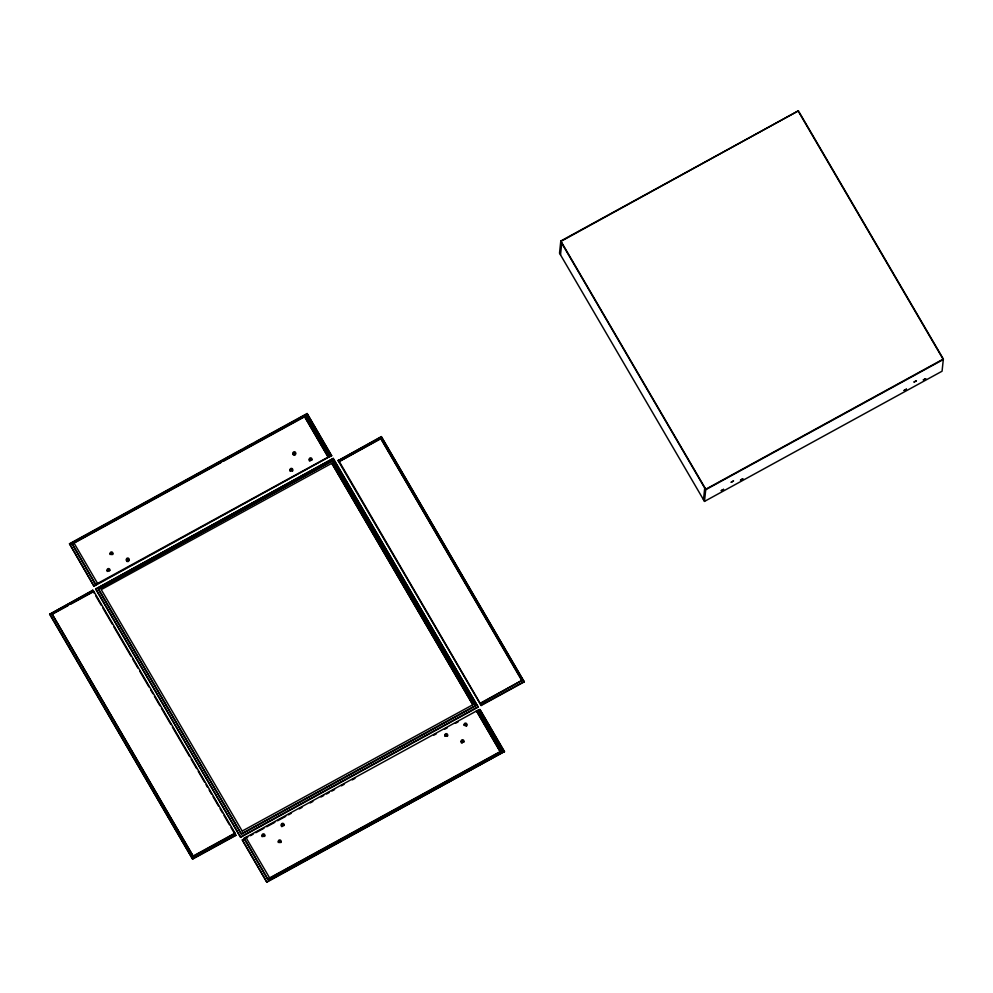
<?xml version="1.0" encoding="UTF-8"?>
<svg xmlns="http://www.w3.org/2000/svg" width="993" height="993" viewBox="0 0 993 993"><rect width="100%" height="100%" fill="white"/><g stroke="black" fill="none" stroke-linecap="round" stroke-linejoin="round"><path stroke-width="1.49" d="M234.944 833.599L193.3 856.413L52.033 613.959L93.665 591.145L234.993 833.127L235.726 835.498L192.63 859.106L49.65 614.282L92.796 590.202L93.615 591.617L70.788 604.129M69.498 543.73L94 586.23L331.625 455.564L307.085 413.535L69.498 543.73L94 586.23M94.05 585.758L95.787 584.803L72.117 543.792L304.466 416.39L306.204 415.521L329.887 456.532L331.625 455.564M94.31 593.342L92.796 590.202M95.787 584.803L72.117 543.792M95.651 589.072L333.288 458.406L478.204 707.115L240.629 837.31L95.651 589.072L333.288 458.406M97.575 583.45L73.867 542.761M98.444 589.346L332.581 460.678L475.523 705.899L241.423 834.17L98.444 589.346L332.581 460.678M192.63 859.106L49.7 613.811M193.3 856.413L52.033 613.959M240.629 837.31L95.7 588.601M241.423 834.17L98.481 588.948M242.218 831.116L101.236 589.619L331.836 463.259L472.817 704.757L242.23 831.042M244.079 838.713L242.28 840.152L266.832 882.181L504.469 751.515L479.917 709.486L478.167 710.442L501.887 751.056L267.8 879.326L244.117 838.315L478.216 710.045L501.887 751.056M245.867 837.36L269.599 877.899M329.887 456.532L306.204 415.521M331.575 456.048L307.085 413.535M266.832 882.181L242.329 839.668M267.8 879.326L244.117 838.315M331.823 463.334L472.817 704.757M338.141 460.69L381.287 436.61L524.217 681.906L481.121 705.514L338.141 460.69L379.885 437.826M481.121 705.514L480.339 703.627L522.033 680.342L380.704 438.347L339.023 461.646L338.191 460.218M521.983 680.813L380.704 438.347M381.287 436.61L524.217 681.906M480.339 703.627L339.072 461.174M504.419 751.986L479.917 709.486M560.797 241.014L559.518 253.165L704.484 501.403L942.072 371.208L943.35 359.044L798.384 110.819L560.797 241.014L705.762 489.239L704.484 501.403M560.511 254.878L561.74 243.186M703.491 499.702L704.72 488.01M798.384 110.819L560.747 241.485L705.713 489.71L943.3 359.528L799.104 112.631M70.801 543.456L241.87 449.717M244.576 448.228L252.731 443.772M255.437 442.282L307.036 414.007M72.067 544.189L220.918 462.626M223.624 461.149L306.167 415.918M95.837 584.405L329.924 456.135M49.65 614.282L92.746 590.674M51.984 614.431L68.107 605.606M340.363 460.901L380.654 438.832M705.762 489.239L943.35 359.044M193.35 855.941L234.993 833.127M192.679 858.635L235.775 835.026M241.46 833.772L475.56 705.502M480.389 703.156L522.033 680.342M240.678 836.838L478.254 706.644M481.171 705.042L524.267 681.434M243.645 839.408L247.716 837.173M250.422 835.684L253.141 834.194M255.859 832.705L264.001 828.249M266.72 826.759L274.862 822.291M277.581 820.801L285.723 816.345M288.442 814.856L291.16 813.366M299.303 808.898L302.021 807.408M310.164 802.952L312.882 801.463M321.024 796.994L323.743 795.505M326.461 794.028L329.167 792.538M331.885 791.049L334.604 789.559M341.393 785.835L344.099 784.346M352.254 779.89L354.96 778.4M433.705 735.254L436.423 733.765M444.566 729.296L447.284 727.807M455.427 723.351L458.145 721.861M477.149 711.447L479.867 709.958M267.837 878.942L501.937 750.658M266.881 881.71L504.469 751.515M333.238 458.878L478.204 707.115M332.543 461.075L475.523 705.899M95.862 596.023L101.336 605.382M102.9 608.064L112.271 624.113M113.835 626.794L131.026 656.224M132.59 658.905L138.052 668.264M139.616 670.945L149 686.995M150.564 689.676L152.897 693.685M154.461 696.366L159.935 705.725M161.499 708.406L170.87 724.456M172.434 727.124L189.626 756.567M191.19 759.235L196.651 768.607M198.215 771.276L204.471 781.975M206.035 784.656L207.599 787.337M209.151 790.006L211.497 794.028M213.061 796.696L218.534 806.068M220.098 808.736L222.444 812.746M223.996 815.427L229.47 824.786M231.034 827.467L235.726 835.498M278.301 842.511A1.341 1.303 6 0 1 279.616 840.885A1.341 1.303 6 0 1 280.895 842.548M281.9 826.685A1.341 1.303 6 0 1 281.416 826.201M281.23 825.555A1.341 1.303 6 0 1 282.583 824.264A1.341 1.303 6 0 1 283.911 825.58M262.189 836.739A1.341 1.303 6 0 1 263.195 834.803A1.341 1.303 6 0 1 264.647 836.441M462.093 743.248A1.341 1.303 6 0 1 461.162 741.647A1.341 1.303 6 0 1 462.8 740.741A1.341 1.303 6 0 1 463.743 742.342M464.079 725.349A1.341 1.303 6 0 1 465.94 724.17A1.341 1.303 6 0 1 466.362 726.305M444.914 736.223A1.341 1.303 6 0 1 446.217 734.597A1.341 1.303 6 0 1 447.495 736.247M292.96 454.322A1.341 1.303 6 0 1 294.387 452.709A1.341 1.303 6 0 1 295.467 454.558A1.341 1.303 6 0 1 293.307 454.906M290.117 471.265A1.341 1.303 6 0 1 291.297 469.317A1.341 1.303 6 0 1 292.438 471.29M309.828 461.211A1.341 1.303 6 0 1 309.841 458.965A1.341 1.303 6 0 1 311.839 460.107M110.111 554.516A1.341 1.303 6 0 1 111.415 552.89A1.341 1.303 6 0 1 112.705 554.553M107.269 571.459A1.341 1.303 6 0 1 107.927 569.61A1.341 1.303 6 0 1 109.739 570.503M128.593 561.219A1.341 1.303 6 0 1 127.998 561.554M127.303 561.541A1.341 1.303 6 0 1 126.707 561.206M126.359 560.611A1.341 1.303 6 0 1 127.663 558.985A1.341 1.303 6 0 1 128.941 560.648M304.466 416.39L328.174 457.09L304.466 416.39M476.479 710.926L500.187 751.614L476.479 710.926M721.29 490.629L723.549 489.388L721.29 490.629M731.233 482.201L733.492 480.972L731.233 482.201M740.517 480.091L742.764 478.862L740.517 480.091M904.139 390.423L906.398 389.194L904.139 390.423M914.081 382.007L916.365 380.828L914.081 382.007M923.366 379.897L925.637 378.718L923.366 379.897M278.748 842.151A1.341 1.303 6 0 0 280.994 841.592A1.341 1.303 6 0 0 279.368 839.979A1.341 1.303 6 0 0 278.748 842.151M281.727 825.531A1.341 1.303 6 0 0 283.973 824.972A1.341 1.303 6 0 0 282.335 823.358A1.341 1.303 6 0 0 281.727 825.531M262.512 836.056A1.341 1.303 6 0 0 264.746 835.498A1.341 1.303 6 0 0 263.12 833.884A1.341 1.303 6 0 0 262.512 836.056M461.596 741.957A1.341 1.303 6 0 0 463.843 741.399A1.341 1.303 6 0 0 462.217 739.785A1.341 1.303 6 0 0 461.596 741.957M445.361 735.863A1.341 1.303 6 0 0 447.595 735.304A1.341 1.303 6 0 0 445.969 733.69A1.341 1.303 6 0 0 445.361 735.863M464.575 725.324A1.341 1.303 6 0 0 466.822 724.766A1.341 1.303 6 0 0 465.183 723.152A1.341 1.303 6 0 0 464.575 725.324M293.407 453.962A1.341 1.303 6 0 0 295.653 453.404A1.341 1.303 6 0 0 294.015 451.79A1.341 1.303 6 0 0 293.407 453.962M290.428 470.583A1.341 1.303 6 0 0 292.674 470.024A1.341 1.303 6 0 0 291.048 468.411A1.341 1.303 6 0 0 290.428 470.583M309.655 460.057A1.341 1.303 6 0 0 311.889 459.498A1.341 1.303 6 0 0 310.263 457.885A1.341 1.303 6 0 0 309.655 460.057M110.558 554.156A1.341 1.303 6 0 0 112.805 553.597A1.341 1.303 6 0 0 111.166 551.984A1.341 1.303 6 0 0 110.558 554.156M126.806 560.251A1.341 1.303 6 0 0 129.053 559.692A1.341 1.303 6 0 0 127.414 558.078A1.341 1.303 6 0 0 126.806 560.251M107.579 570.789A1.341 1.303 6 0 0 109.826 570.23A1.341 1.303 6 0 0 108.2 568.617A1.341 1.303 6 0 0 107.579 570.789"/></g></svg>
